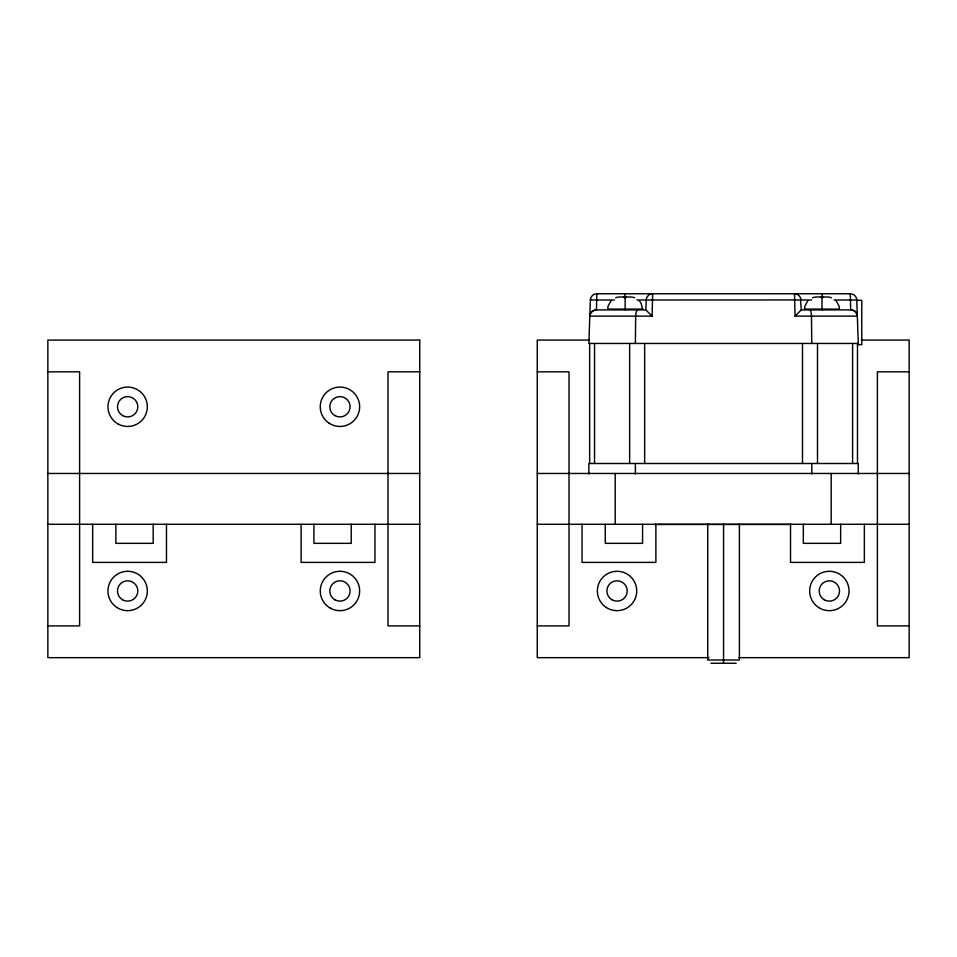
<?xml version="1.0" encoding="UTF-8"?>
<svg xmlns="http://www.w3.org/2000/svg" width="957" height="957" viewBox="0 0 957 957"><rect width="100%" height="100%" fill="white"/><g stroke="black" fill="none" stroke-linecap="round" stroke-linejoin="round"><path stroke-width="1.44" d="M707.749 524.065L707.713 660.007L739.414 660.007L739.39 524.065M635.376 343.455L635.663 316.133A6.627 1.95 90 0 1 637.613 309.996M856.778 300.283L861.767 300.283L861.767 344.652L858.333 344.652L856.766 299.996A6.448 6.448 0 0 0 850.318 293.763L596.821 293.763A6.448 6.448 0 0 0 590.373 299.996L588.854 343.455L858.285 343.455M596.474 309.901L596.821 293.787M652.076 316.133L645.843 309.901L646.19 299.996A6.448 6.448 0 0 1 652.638 293.763L652.076 316.133L589.811 316.133A6.627 6.34 -86.8 0 1 596.259 309.996M611.033 300.749L608.078 306.061L607.695 309.099L642.602 309.099M807.864 300.749L804.909 306.061L804.526 309.099L839.445 309.099L839.062 306.061L836.107 300.749M795.064 316.133L801.296 309.901L850.881 309.901A4.773 3.433 -2 0 1 852.364 310.068L854.541 311.037A8.039 5.826 -2.7 0 1 855.714 312.066A11.221 8.063 -2.9 0 1 857.281 316.133L795.064 316.133L794.501 293.787A6.448 6.448 0 0 1 800.949 299.996L811.608 299.996M590.373 299.996L614.538 299.996M626.44 297.184L623.868 297.184M823.271 297.184L820.699 297.184M623.868 296.993L619.945 296.993A12.393 12.393 0 0 0 615.638 297.759M626.44 296.993L630.364 296.993A12.393 12.393 0 0 1 634.682 297.759M820.699 296.993L816.776 296.993A12.393 12.393 0 0 0 812.469 297.759M823.271 296.993L827.195 296.993A12.393 12.393 0 0 1 831.513 297.759M636.884 299.996L800.495 299.936L801.296 309.901M834.073 299.996L856.766 299.996M645.843 309.901L596.259 309.901A4.773 3.445 2 0 0 594.775 310.08L592.598 311.037A8.039 5.754 1.6 0 0 591.426 312.066A11.221 8.111 3.2 0 0 589.859 316.133A11.221 8.063 2.9 0 1 589.979 314.793M589.536 340.07L537.26 340.07L537.26 657.662L709.017 657.662M861.36 340.07L909.15 340.07L909.15 657.662L738.888 657.662M47.85 371.83L79.61 371.83L79.61 625.902L47.85 625.902M419.74 371.83L387.98 371.83L387.98 625.902L419.74 625.902M537.26 371.83L569.02 371.83L569.02 625.902L537.26 625.902M909.15 371.83L877.39 371.83L877.39 625.902L909.15 625.902M47.85 473.464L419.74 473.464M537.26 473.464L909.15 473.464M47.85 524.28L419.74 524.28M537.26 524.28L909.15 524.28M654.875 524.484L791.152 524.484M710.955 663.237L736.184 663.237M639.276 300.749L641.094 303.213L642.614 309.099M850.665 309.901L850.318 293.787M811.763 343.455L811.476 316.133A6.627 1.938 -89 0 0 809.526 310.02M864.35 524.28L864.35 562.393L790.518 562.393L790.518 524.28M858.285 473.966L858.285 463.499L588.854 463.499L588.854 473.966M857.484 343.455L857.484 463.499M852.591 343.455L852.591 463.499M840.641 524.28L840.641 543.337L803.33 543.337L803.33 524.28M831.19 473.464L831.19 524.28M822.266 293.787L822.266 298.058M821.991 297.735L821.991 309.901M817.493 343.455L817.493 463.499M811.763 463.499L811.763 473.966M802.492 343.455L802.492 463.499M723.564 524.065L723.564 663.237M655.88 524.28L655.88 562.393L582.047 562.393L582.047 524.28M644.647 343.455L644.647 463.499M642.578 524.28L642.578 543.337L605.267 543.337L605.267 524.28M635.376 463.499L635.376 473.966M629.646 343.455L629.646 463.499M625.148 297.735L625.148 309.901M624.873 293.787L624.873 298.058M615.219 473.464L615.219 524.28M594.536 343.455L594.536 463.499M589.656 343.455L589.656 463.499M374.953 524.28L374.953 562.393L301.12 562.393L301.12 524.28M351.231 524.28L351.231 543.337L313.92 543.337L313.92 524.28M166.482 524.28L166.482 562.393L92.65 562.393L92.65 524.28M153.18 524.28L153.18 543.337L115.869 543.337L115.869 524.28M850.881 309.996A6.627 6.328 89.9 0 1 857.412 316.121M419.74 340.07L47.85 340.07L47.85 657.662L419.74 657.662L419.74 340.07M122.568 599.776A10.168 10.168 0 0 0 137.808 590.971A10.168 10.168 0 0 0 122.568 582.167A10.168 10.168 0 0 0 122.568 599.776M334.866 599.776A10.168 10.168 0 0 0 350.106 590.971A10.168 10.168 0 0 0 334.866 582.167A10.168 10.168 0 0 0 334.866 599.776M334.866 415.565A10.168 10.168 0 0 0 350.106 406.773A10.168 10.168 0 0 0 334.866 397.968A10.168 10.168 0 0 0 334.866 415.565M122.568 415.565A10.168 10.168 0 0 0 137.808 406.773A10.168 10.168 0 0 0 122.568 397.968A10.168 10.168 0 0 0 122.568 415.565M329.28 423.317A19.69 19.69 0 0 0 359.617 407.73A19.69 19.69 0 0 0 330.943 389.248A19.69 19.69 0 0 0 329.28 423.317M117.807 423.819A19.69 19.69 0 0 0 147.342 406.773A19.69 19.69 0 0 0 117.807 389.714A19.69 19.69 0 0 0 117.807 423.819M330.105 608.03A19.69 19.69 0 0 0 359.641 590.971A19.69 19.69 0 0 0 330.105 573.925A19.69 19.69 0 0 0 330.105 608.03M116.981 607.528A19.69 19.69 0 0 0 147.318 591.94A19.69 19.69 0 0 0 118.644 573.458A19.69 19.69 0 0 0 116.981 607.528M824.276 599.776A10.168 10.168 0 0 0 839.516 590.971A10.168 10.168 0 0 0 824.276 582.167A10.168 10.168 0 0 0 824.276 599.776M611.978 599.776A10.168 10.168 0 0 0 627.218 590.971A10.168 10.168 0 0 0 611.978 582.167A10.168 10.168 0 0 0 611.978 599.776M819.503 608.03A19.69 19.69 0 0 0 849.038 590.971A19.69 19.69 0 0 0 819.503 573.925A19.69 19.69 0 0 0 819.503 608.03M606.379 607.528A19.69 19.69 0 0 0 636.716 591.94A19.69 19.69 0 0 0 608.054 573.458A19.69 19.69 0 0 0 606.379 607.528"/></g></svg>
